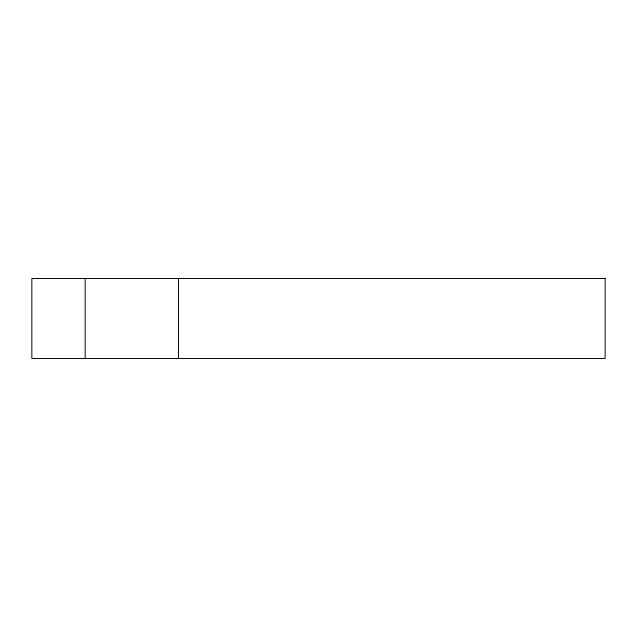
<?xml version="1.0" encoding="UTF-8"?>
<svg xmlns="http://www.w3.org/2000/svg" width="637" height="637" viewBox="0 0 637 637"><rect width="100%" height="100%" fill="white"/><g stroke="black" fill="none" stroke-linecap="round" stroke-linejoin="round"><path stroke-width="0.96" d="M178.511 278.504L178.511 358.496M85.183 278.504L85.183 358.496M605.15 278.504L31.85 278.504L31.85 358.496L605.15 358.496L605.15 278.504"/></g></svg>
